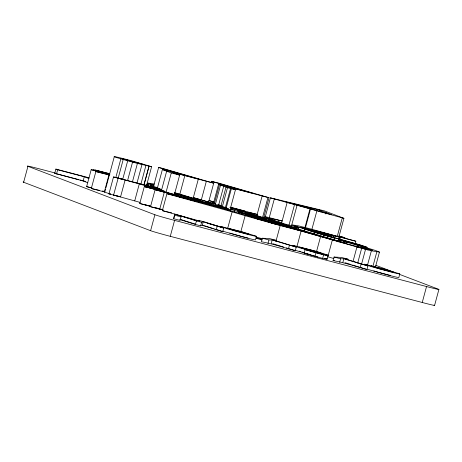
<?xml version="1.0" encoding="UTF-8"?>
<svg xmlns="http://www.w3.org/2000/svg" width="462" height="462" viewBox="0 0 462 462"><rect width="100%" height="100%" fill="white"/><g stroke="black" fill="none" stroke-linecap="round" stroke-linejoin="round"><path stroke-width="0.69" d="M223.752 228.084L203.24 221.829L201.628 222.274L196.419 220.905L179.972 215.719L181.017 216.863L180.065 220.414L173.706 218.745L174.752 214.097L197.049 220.813L198.891 220.438L204.706 221.962L223.752 228.084L222.794 231.635L202.281 225.381L200.67 225.826L195.461 224.457L179.701 219.485M173.706 218.745L174.752 214.097M434.02 305.111A16.395 0.427 15.1 0 1 422.239 302.489L170.276 236.33A16.499 0.433 15.1 0 1 150.595 230.694L23.643 182.265L27.945 166.32A16.551 0.433 15.1 0 1 39.72 168.942L55.076 172.973M87.757 182.75L83.137 180.988L54.741 173.319L55.879 169.092L89.056 177.801M56.508 173.995L57.652 169.768L55.879 169.092M83.137 180.988L84.275 176.761L57.652 169.768M91.389 187.901L86.625 186.619L91.193 169.681L109.419 174.48M105.498 189.299L104.764 192.007L91.297 188.513L95.865 171.575L108.905 174.642M104.348 191.897L108.916 174.959L109.332 175.069M105.862 187.947L114.316 156.612M113.513 176.952L124.388 179.701L118.151 178.182L113.583 195.12L119.121 196.471L108.94 193.89L113.513 176.952L144.069 184.754L164.772 191.355L152.789 187.82L156.306 189.403L217.631 206.502L200.121 200.993L199.763 202.339M115.881 177.287L120.865 158.824M118.237 177.974L123.215 159.511L119.381 158.391A19.433 0.508 15.1 0 1 114.097 156.589L114.807 156.647A19.433 0.508 15.1 0 1 133.148 161.209L151.611 166.724L146.471 185.776M122.73 179.239L127.714 160.776L123.215 159.511M140.182 202.425L120.53 196.968L125.098 180.03L118.151 178.182M127.576 180.567L132.559 162.104L127.714 160.776M132.438 181.861L137.422 163.404L151.611 166.724M136.995 183.039L141.978 164.576M134.725 200.872L139.293 183.934L125.098 180.03M140.927 184.02L145.911 165.558M143.971 184.731L148.949 166.268M144.069 184.754L149.053 166.291M150.612 206.381L139.749 203.499L144.317 186.561L160.227 190.54L148.741 187.589L151.513 187.918L149.295 186.891L139.293 183.934M145.755 187.231L146.119 185.88M147.846 186.538L148.21 185.193L146.956 184.875M148.354 186.232L148.718 184.887L153.933 185.984M150.081 187.127L150.445 185.782L157.802 187.647M152.685 188.121L153.049 186.775L150.445 185.782M153.488 186.544L158.633 167.487L162.058 168.243L213.715 183.2L208.576 202.252M163.034 210.014L150.52 206.705L155.088 189.767L178.193 195.744L144.317 186.561M156.843 190.373L157.207 189.033M166.667 171.194L161.688 189.657L157.403 188.022L162.387 169.56L198.406 179.019L158.633 167.487M150.595 230.694L154.897 214.749L27.945 166.32M159.737 209.119L164.31 192.18L189.039 199.076L166.926 193.722L162.358 210.66L199.815 221.084M165.933 192.677L171.258 172.944L162.387 169.56M173.51 173.273L173.879 171.91M174.318 194.877L179.643 175.144L172.303 172.326L213.715 183.2M174.619 194.981L174.983 193.636L200.19 200.803L174.214 193.099M174.376 192.966L195.796 199.076L179.857 194.08L184.84 175.618M170.276 236.33L174.578 220.386A16.499 0.433 15.1 0 1 154.897 214.749M193.33 197.615L211.128 202.795L193.33 197.615L198.314 179.152M198.325 200.56L198.689 199.214M201.368 199.728L206.352 181.266M200.901 202.772L201.259 201.426M195.461 224.457L196.419 220.905M210.972 182.669L211.336 181.3L218.745 183.119L269.04 197.73L263.531 218.145M200.67 225.826L201.628 222.274M202.281 225.381L203.24 221.829M211.815 204.06L212.179 202.72L215.587 203.528L212.179 202.72M213.201 203.257L213.565 201.917L208.888 200.548M213.415 203.349L218.561 184.298L253.424 193.451L211.336 181.3M214.483 203.101L219.462 184.644M215.223 204.868L220.57 185.066M217.718 206.058L218.081 204.718L221.038 205.607L218.081 204.718M218.722 204.724L223.706 186.261M220.674 206.947L226.022 187.145M222.332 206.751L227.471 187.699L218.561 184.298M216.204 229.903L217.163 226.351M225.398 207.559L230.538 188.502M226.034 208.454L231.358 188.715M227.893 209.973L228.257 208.628L223.62 206.861L210.678 203.003L207.045 202.379L210.32 203.886L200.121 200.993M229.926 210.204L235.429 189.79L226.969 186.683L269.04 197.73M230.024 210.672L230.388 209.332L231.843 209.032L237.046 210.031L241.124 211.532C249.243 212.947 256.768 217.567 265.009 219.219L230.388 209.332M230.538 211.099L230.896 209.754M231.699 209.465L232.063 208.119L247.199 212.584L247.031 212.162L257.178 214.385L230.105 207.276M227.743 228.13L232.132 211.873L166.926 193.722M234.286 211.81L234.65 210.47M237.866 211.082L238.23 209.742M238.496 213.386L238.86 212.041M239.587 213.802L239.945 212.456L238.265 211.815L276.686 222.938L269.496 220.449L346.604 243.486C317.752 235.891 289.501 226.282 260.574 218.965L258.697 218.445L266.262 220.42L239.945 212.456M240.598 212.122L240.956 210.782M241.412 214.368L241.776 213.028M240.754 231.959L245.137 215.702L232.132 211.873M251.311 214.466L251.669 213.121M252.344 215.806L252.702 214.46L246.535 212.693L275.104 220.952L272.066 219.797L285.741 224.261L298.81 227.425L298.267 229.441M254.545 216.482L254.909 215.142M256.485 215.708L256.849 214.368M256.814 215.731L262.156 195.923M256.837 217.192L257.201 215.846L252.702 214.46M222.407 231.104L246.24 237.815A15.985 0.416 15.1 0 0 253.603 239.599L255.498 239.911L256.341 236.215L241.06 231.514L220.992 226.547L227.489 228.857L247.199 234.263A15.985 0.416 15.1 0 0 254.562 236.047L256.456 236.359M262.075 219.017L262.433 217.677M262.635 217.18L267.96 197.447M264.455 218.578L264.997 216.562L282.161 220.969L268.907 218.151L271.887 219.41L271.483 219.502L265.789 217.331L264.997 216.562M265.263 216.903L270.403 197.846L324.382 210.868L343.913 218.318L338.929 236.781L308.726 228.419L298.279 225.837L291.978 224.873L314.634 232.317L334.511 238.069L333.962 240.084M265.748 220.455L266.112 219.109L266.892 219.138L266.724 218.89L266.36 220.23M276.409 240.373L269.646 238.6L262.352 238.219L261.394 241.77C272.898 243.849 283.928 247.603 295.282 250.67L296.24 247.118L273.614 240.107L276.409 240.373L276.085 241.557M269.329 217.394L274.312 198.937M269.196 220.975L269.554 219.629L266.724 218.89M273.908 220.824L274.272 219.485M267.983 243.497L268.942 239.951L272.182 239.969L296.24 247.118M274.497 220.807L274.861 219.467M274.261 222.563L274.619 221.217M271.223 243.52L272.182 239.969M278.713 222.297L279.256 220.282M275.987 241.152L280.191 225.566L245.137 215.702M281.618 222.984L287.145 202.506M289.027 224.982L294.537 204.568M291.551 225.687L297.06 205.272M288.455 248.874L289.414 245.328M294.86 228.499L295.224 227.154M296.402 228.517L296.766 227.171L298.81 227.425M296.673 229.135L297.216 227.119M296.927 246.604L301.132 231.017L280.191 225.566M304.839 227.922L309.979 208.87M304.175 231.191L304.718 229.175M305.365 228.066L310.504 209.015M304.135 253.17L305.087 249.619L328.055 255.653L327.096 259.199L322.632 258.408L304.135 253.17L309.476 254.574M311.919 229.256L316.897 210.793M319.311 211.486L319.681 210.118L285.88 201.963L331.531 214.639L319.681 210.118M314.091 234.332L314.634 232.317M320.593 211.977L320.963 210.608M325.872 213.987L326.241 212.624M314.997 256.404L315.956 252.853L305.087 249.619M316.574 251.415L320.593 236.509L301.132 231.017M323.192 237.012L323.735 235.002M327.362 238.242L327.91 236.226M322.632 258.408L323.585 254.857L328.055 255.653M320.593 236.509L332.38 239.842L327.806 256.78L333.945 258.564M333.495 237.48L333.859 236.122L332.963 235.782L314.547 231.029L340.448 237.387L339.899 239.42M337.283 236.325L342.267 217.862L270.403 197.846M337.814 241.574L338.357 239.559L339.016 239.634L363.092 246.177L359.69 244.883L321.015 233.939L310.175 230.555L318.763 232.328L302.957 227.928L316.106 231.075L299.994 227.16L311.18 231.121L334.511 238.069M333.073 260.591L334.032 257.039L341.331 257.421L348.088 259.194L345.299 258.934L367.919 265.939L366.967 269.49C355.613 266.424 344.577 262.67 333.073 260.591L334.401 260.66M339.079 239.316L339.628 237.283M338.865 241.972L339.408 239.957L338.357 239.559M343.485 242.677L343.844 241.331L339.408 239.957M339.662 262.318L340.621 258.772L343.861 258.789L367.919 265.939M345.888 243.399L346.252 242.059L343.844 241.331M342.902 262.341L343.861 258.789M355.087 243.93L355.815 241.222L338.138 236.33M352.91 261.89L356.93 246.985L332.38 239.842M358.015 246.985L358.379 245.645L346.252 242.059M357.652 263.155L361.671 248.25L371.379 250.774L379.452 252.108L375.427 267.013M360.141 267.694L361.099 264.149M361.538 264.206L365.558 249.301M366.343 249.532L366.995 247.268L362.658 245.668L330.318 236.59L320.189 233.449L328.857 235.337L318.335 232.525L333.859 236.122M367.538 265.003L371.379 250.774M373.007 266.06L376.848 251.83M367.613 269.346L389.605 275.456A15.985 0.416 15.1 0 0 396.968 277.24L398.862 277.552L399.699 273.856L384.424 269.161L364.356 264.189L370.853 266.499L390.563 271.904A15.985 0.416 15.1 0 0 397.926 273.689L399.821 274.001M422.239 302.489L426.542 286.544A16.395 0.427 15.1 0 0 438.322 289.166L399.364 274.307M434.598 305.388L438.9 289.443M296.766 227.171L293.815 227.137L294.225 227.564L269.554 219.629M104.764 192.007L104.545 191.99A19.433 0.508 15.1 0 0 109.165 193.595M326.588 258.68L327.061 258.581M145.559 204.689L144.173 204.527L150.254 206.092M108.94 193.89L110.718 194.144M266.112 219.109L263.906 218.688L264.997 218.722L257.201 215.846M154.337 184.032L147.753 183.016L153.863 185.123M145.992 184.731L148.21 185.193M366.995 247.268L356.006 244.45L375.733 250.56L379.452 252.108M248.082 238.034L241.36 236.377M91.297 188.513L99.307 190.327M230.007 207.64L232.063 208.119M162.358 210.66L171.708 212.855M390.355 275.439L378.8 272.418M102.449 191.112L104.337 191.58M150.52 206.705L162.988 209.869M340.448 237.387L315.794 230.833L355.815 241.222M139.749 203.499L150.237 206.156M95.865 171.575L108.916 174.959M86.625 186.619L92.042 188.034M171.258 172.944L179.643 175.144M227.471 187.699L235.429 189.79M109.396 173.608L95.236 170.039L109.742 173.903M157.403 188.022L159.471 188.565M230.486 207.201L244.987 211.007M174.284 192.614L179.857 194.08M155.088 189.767L164.31 192.18M54.741 173.319L78.927 179.672M80.313 180.036L85.84 181.485M174.665 215.194L181.017 216.863M262.352 238.219L268.942 239.951M334.032 257.039L340.621 258.772M315.956 252.853L323.585 254.857M202.454 225.173L203.748 225.514M324.491 258.518L327.096 259.199M174.578 220.386L426.542 286.544M338.975 236.157L345.01 237.751L338.802 235.978M132.559 162.104L137.422 163.404M356.93 246.985L361.671 248.25M113.583 195.12L120.53 196.968M154.008 207.282L159.436 208.726M240.708 236.203L232.9 234.049M91.193 169.681L109.402 174.676M307.236 253.8L310.019 254.55M109.881 174.365L93.359 169.808L109.558 174.399M342.267 217.862L343.913 218.318M207.444 223.21L221.315 227.073M306.583 253.621L294.704 250.127M160.793 209.084L162.82 209.656M256.375 237.087L262.56 238.831M102.772 191.025L104.834 191.615M147.274 183.264L153.881 185.17M376.882 271.87L378.124 272.228M209.119 200.56L213.946 201.958M109.829 193.792L110.816 194.08M310.123 254.764L317.862 257.034M146.362 184.459L147.667 184.846M283.183 225.849L285.545 226.542M146.725 184.298L148.718 184.887M358.379 245.645L372.395 250.3C338.432 242.475 305.232 231.422 271.385 222.99L271.055 222.863L276.039 224.128L257.12 218.797L263.831 220.501C235.886 212.283 208.033 203.846 179.678 196.962L179.268 196.806L226.114 208.818L213.317 204.955L227.645 208.876L217.821 205.763L228.257 208.628M373.77 270.928L376.264 271.691M302.09 252.108L303.961 252.679M229.781 233.096L232.276 233.859M345.027 262.693L351.195 264.605M352.564 265.032L366.967 269.49M272.661 243.659L283.628 247.06M286.371 247.909L295.282 250.67M181.012 219.612L195.403 224.151M204.429 225.733L213.271 228.575M214.634 229.008L222.794 231.635M153.049 186.775L161.688 189.657M299.203 251.137L300.901 251.721M337.855 236.371L338.929 236.781M375.854 265.338L393.318 271.997M84.275 176.761L88.9 178.523M23.643 182.265A16.551 0.433 15.1 0 1 23.689 182.04M262.11 239.963A13.346 0.346 15.1 0 1 256.277 238.236M256.479 237.93A13.346 0.346 15.1 0 1 261.267 239.091M252.373 217.094L254.314 217.787L245.761 214.743L261.342 219.45L252.373 217.094M122.609 158.812L122.205 158.784L143.503 164.536L122.609 158.812M210.776 204.88L188.941 199.336L228.078 209.742L210.776 204.88M293.249 245.42L292.671 245.368L299.168 247.678L318.878 253.084A15.985 0.416 15.1 0 0 326.241 254.868L328.136 255.18L316.031 251.253L293.249 245.42M228.447 228.436L227.57 228.338L235.718 231.035L249.919 234.581L241.747 231.884L228.447 228.436M300.127 247.257L299.249 247.158L307.397 249.855L321.598 253.407L313.432 250.704L300.127 247.257M371.812 266.077L370.934 265.979L379.083 268.676L393.283 272.228L385.112 269.525L371.812 266.077M299.734 230.319L266.187 221.038L299.734 230.319M226.565 209.003L220.414 207.421L229.874 210.187L226.565 209.003M368.07 249.861L357.322 246.714L368.07 249.861"/></g></svg>
